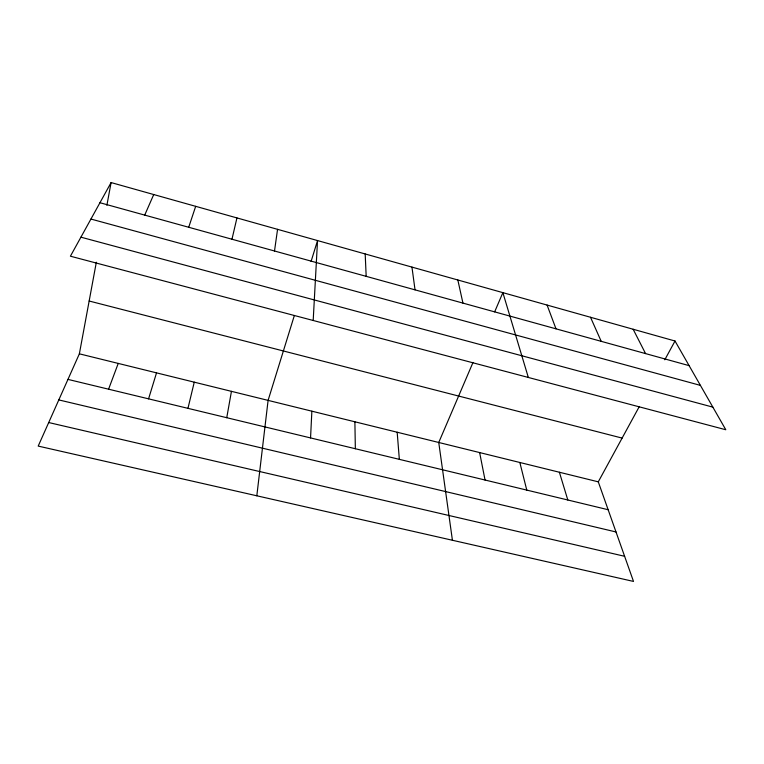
<?xml version="1.0" encoding="UTF-8"?>
<svg xmlns="http://www.w3.org/2000/svg" width="764" height="764" viewBox="0 0 764 764"><rect width="100%" height="100%" fill="white"/><g stroke="black" fill="none" stroke-linecap="round" stroke-linejoin="round"><path stroke-width="1.15" d="M310.556 437.925L311.865 411.185M313.192 320.488L317.537 240.574L311.082 261.431M256.819 495.788L268.097 400.384L294.36 315.484M274.505 250.993L277.561 229.343M226.746 417.707L231.444 391.34M639.344 406.477L598.279 481.836L633.509 581.433L38.2 446.09L79.37 353.827L96.34 262.233M106.884 205.306L111.095 182.567L675.013 341.011L725.8 429.75L70.412 256.198L111.095 182.567M231.969 239.237L236.945 217.931M187.954 408.348L194.257 382.172M148.569 398.846L156.524 372.861M188.708 227.271L195.679 206.337M108.584 389.191L118.239 363.416M473.021 362.413L438.746 442.48L452.422 540.263M494.652 311.865L502.874 292.65L528.335 377.464M144.711 215.104L153.726 194.553M664.795 359.777L675.013 341.011M48.705 422.54L624.618 556.297M58.809 399.916L616.013 531.964M67.967 379.393L608.154 509.731M79.37 353.827L598.279 481.836M89.159 301.016L622.116 438.097M80.917 237.174L712.86 407.136M90.935 219.048L700.416 385.39M99.95 202.727L689.109 365.641M633.146 329.246L645.57 353.598M590.505 317.27L601.211 341.336M547.091 305.075L556.001 328.835M559.382 472.238L567.814 500M519.835 462.487L526.778 490.106M457.837 279.996L462.936 303.098M479.63 452.565L485.044 480.031M411.949 267.104L415.033 289.852M397.175 432.223L399.343 459.355M365.192 253.963L366.176 276.339M354.888 421.795L355.346 448.735"/></g></svg>
